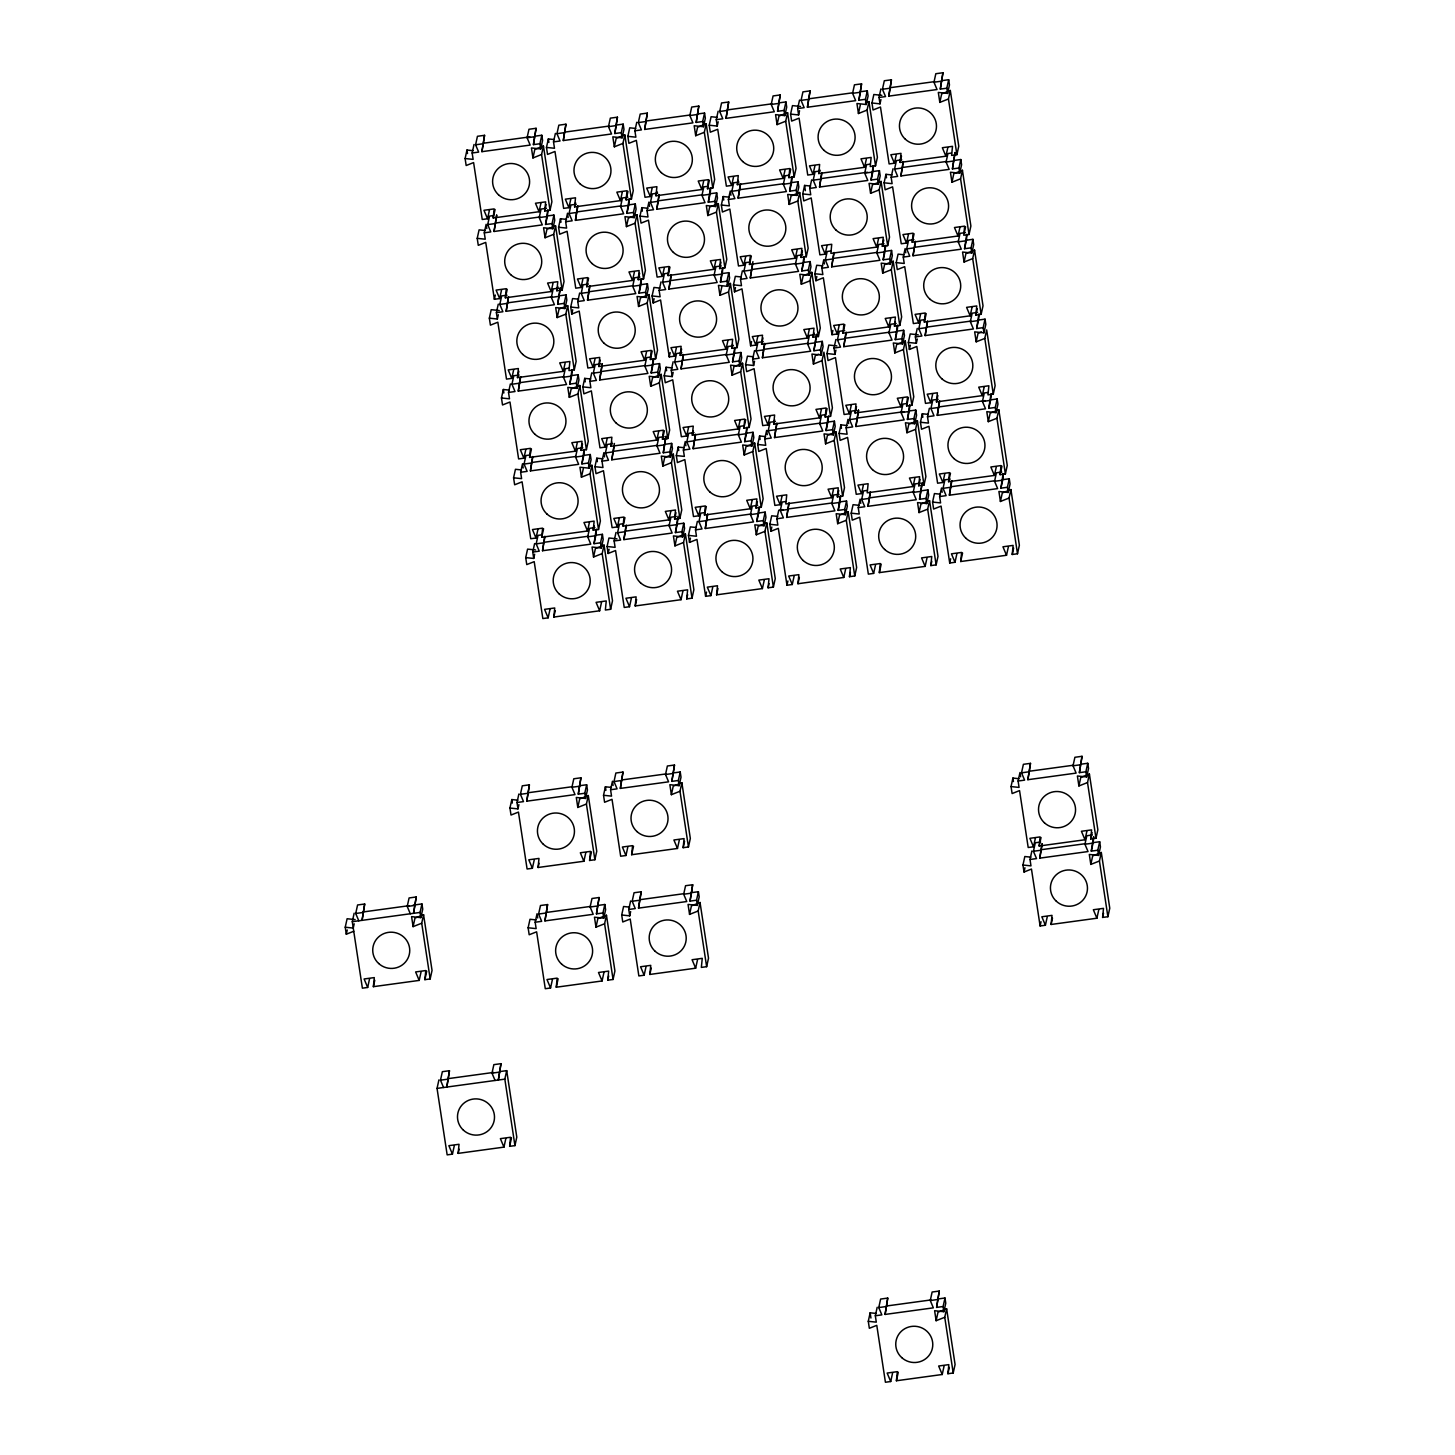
<?xml version="1.0" encoding="UTF-8"?>
<svg xmlns="http://www.w3.org/2000/svg" width="1455" height="1455" viewBox="0 0 1455 1455"><rect width="100%" height="100%" fill="white"/><g stroke="black" fill="none" stroke-linecap="round" stroke-linejoin="round"><path stroke-width="1.5" d="M364.696 904.01L362.059 920.36L364.696 904.01L357.584 904.974L355.711 913.485L358.803 920.797M421.059 971.922L419.185 980.415L373.371 986.672L374.281 977.596L364.096 978.979L367.678 987.454L362.386 988.181L352.292 921.688L354.147 913.194M535.294 136.133L541.806 135.242L539.932 143.736L533.421 144.627L536.077 128.295L528.965 129.259L527.092 137.752L530.166 145.082L481.914 151.666L484.57 135.315L477.44 136.297L475.585 144.791L478.659 152.102L472.148 152.993L473.13 159.377L465.109 158.54L466.964 150.047L472.984 150.665M481.914 151.666L484.57 135.315M416.221 896.971L413.566 913.322L416.221 896.971L409.091 897.953L407.218 906.447L410.31 913.776M540.914 203.227L539.041 211.721L493.227 217.977L494.136 208.902L483.969 210.284L487.534 218.759L482.242 219.487L473.602 162.578L466.164 165.524L465.109 158.54M494.045 231.472L496.682 215.14L494.045 231.472L542.297 224.888L539.205 217.577L541.078 209.065L546.425 208.338M423.569 914.704L421.714 923.216L413.093 926.635L414.966 918.123L423.569 914.704L432.044 970.43L430.171 978.924L424.878 979.652L425.788 970.558L415.621 971.94L419.185 980.415M553.045 283.034L551.172 291.546L505.358 297.802L506.267 288.708L496.082 290.091L499.665 298.566L494.373 299.293L485.734 242.385L478.277 245.331L477.222 238.347L479.095 229.854L485.115 230.49M558.538 288.163L553.191 288.89L551.336 297.384L554.41 304.713L506.158 311.297L508.341 297.075M506.158 311.297L508.613 296.911M533.421 144.627L536.077 128.295M449.468 1070.716L446.812 1087.049L449.468 1070.716L442.356 1071.68L440.483 1080.174L443.557 1087.503M565.158 362.859L563.285 371.352L517.471 377.609L518.38 368.533L508.213 369.916L511.778 378.391L506.486 379.1L497.846 322.21L490.408 325.156L489.353 318.172L491.208 309.679L499.229 310.515M568.887 368.206L565.322 368.697L563.449 377.209L566.541 384.52L518.271 391.104L520.454 376.881M518.271 391.104L520.726 376.718M543.442 146.027L541.569 154.521L532.948 157.94L534.822 149.429L543.442 146.027L551.9 201.736L550.026 210.229L544.752 210.957L545.643 201.863L535.476 203.245L539.041 211.721M545.552 224.452L547.426 215.94L553.918 215.067L552.063 223.561L545.552 224.452L547.735 210.229M547.426 215.94L548.008 210.066M505.813 1138.628L503.957 1147.122L458.143 1153.379L459.034 1144.285L448.868 1145.667L452.432 1154.142L447.158 1154.87L437.046 1088.395L438.919 1079.883M577.271 442.666L575.416 451.177L529.602 457.416L530.493 448.34L520.326 449.722L523.891 458.198L518.617 458.925L509.977 402.017L502.521 404.963L501.466 397.979L503.339 389.485L509.341 390.122M582.782 447.794L577.435 448.522L575.562 457.016L578.654 464.327L530.402 470.911L532.585 456.706M616.665 125.021L623.177 124.13L621.303 132.641L614.81 133.533L617.447 117.182L610.336 118.146L608.463 126.658L611.555 133.969L563.285 140.553L565.94 124.202L558.829 125.185L556.956 133.678L560.03 141.008L553.518 141.881L554.5 148.264L546.48 147.428L548.353 138.934L554.355 139.571M530.402 470.911L532.857 456.543M563.285 140.553L565.94 124.202M555.555 225.834L553.7 234.328L545.079 237.747L546.953 229.253L555.555 225.834L564.031 281.543L562.157 290.036L556.865 290.764L557.774 281.688L547.589 283.07L551.172 291.546M557.665 304.259L560.321 287.908L557.665 304.259L564.176 303.368L566.05 294.874L559.538 295.765M589.402 522.49L587.529 530.984L541.715 537.241L542.624 528.147L532.457 529.547L536.022 538.023L530.729 538.732L522.09 481.823L514.652 484.788L513.579 477.804L515.452 469.292L521.472 469.929M622.285 192.115L620.43 200.626L574.616 206.883L575.507 197.789L565.34 199.171L568.905 207.647L563.631 208.374L554.973 151.466L547.535 154.412L546.48 147.428M594.895 527.601L589.566 528.329L587.693 536.822L590.766 544.152L542.515 550.736L544.697 536.513M627.796 197.243L622.449 197.971L620.576 206.465L623.668 213.776L575.416 220.378L577.599 206.155M542.515 550.736L544.97 536.349M575.416 220.378L577.871 205.992M500.975 1063.678L498.338 1080.028L500.975 1063.678L493.863 1064.642L491.99 1073.153L495.082 1080.465M580.145 785.645L586.656 784.754L584.783 793.266L578.272 794.139L580.927 777.807L573.797 778.771L571.924 787.264L575.016 794.594L526.765 801.178L529.402 784.827L522.29 785.809L520.417 794.303L523.509 801.614L516.998 802.505L517.962 808.889L509.941 808.052L511.814 799.559L517.835 800.195M526.765 801.178L529.402 784.827M569.796 384.065L571.651 375.572L578.162 374.681L576.307 383.192L569.796 384.065L571.979 369.861M571.651 375.572L572.251 369.697M601.515 602.297L599.642 610.791L553.828 617.047L554.737 607.972L544.57 609.354L548.135 617.829L542.842 618.557L534.203 561.648L526.765 564.595L525.71 557.611L527.583 549.117L535.586 549.954M634.416 271.94L632.543 280.433L586.729 286.69L587.638 277.596L577.453 278.996L581.036 287.472L575.744 288.181L567.104 231.272L559.666 234.237L558.593 227.253L560.466 218.741L566.486 219.378M639.909 277.05L634.58 277.778L632.707 286.271L635.78 293.601L587.529 300.185L589.712 285.962M587.529 300.185L589.984 285.798M500.156 1071.535L506.704 1070.644L516.798 1137.119L514.943 1145.612L509.65 1146.34L510.541 1137.264L500.375 1138.647L503.957 1147.122M585.765 852.739L583.892 861.251L538.077 867.489L538.987 858.414L528.802 859.796L532.385 868.271L527.092 868.999L518.453 812.09L511.014 815.036L509.941 808.052M579.799 385.466L577.926 393.959L569.323 397.379L571.178 388.885L579.799 385.466L588.257 441.174L586.401 449.668L581.109 450.395L582.018 441.301L571.833 442.702L575.416 451.177M581.909 463.89L583.782 455.397L590.293 454.506L588.42 462.999L581.909 463.89L584.092 449.668M614.81 133.533L617.447 117.182M583.782 455.397L584.364 449.504M646.529 351.746L644.656 360.24L598.842 366.496L599.751 357.421L589.584 358.803L593.149 367.278L587.856 368.006L579.217 311.097L571.779 314.044L570.724 307.06L572.579 298.566L578.599 299.184M598.314 905.374L604.825 904.483L602.952 912.976L596.459 913.867L599.096 897.517L591.985 898.499L590.112 906.992L593.204 914.304L544.934 920.906L547.589 904.555L540.478 905.519L538.605 914.031L541.678 921.342L535.167 922.234L536.149 928.617L528.129 927.781L530.002 919.269L536.004 919.906M544.934 920.906L547.589 904.555M599.66 379.991L602.297 363.659L599.66 379.991L647.912 373.408L644.82 366.096L646.693 357.603L650.258 357.112M588.475 466.637L591.93 465.273L600.388 520.981L598.514 529.493L593.222 530.202L594.131 521.126L583.964 522.509L587.529 530.984M624.813 134.915L622.94 143.408L614.337 146.828L616.192 138.334L624.813 134.915L633.271 190.623L631.415 199.117L626.123 199.844L627.032 190.75L616.847 192.151L620.43 200.626M594.022 543.697L595.895 535.204L602.406 534.312L600.533 542.806L594.022 543.697L596.204 529.475M626.923 213.339L628.796 204.846L635.308 203.955L633.434 212.448L626.923 213.339L629.106 199.117M595.895 535.204L596.477 529.311M628.796 204.846L629.378 198.953M603.934 972.467L602.079 980.961L556.265 987.217L557.156 978.124L546.989 979.524L550.554 988L545.279 988.709L536.622 931.818L529.183 934.765L528.129 927.781M658.66 431.571L656.787 440.065L610.973 446.321L611.882 437.228L601.697 438.628L605.28 447.085L599.987 447.813L591.348 390.904L583.892 393.85L582.837 386.885L584.71 378.373L590.73 379.009M578.272 794.139L580.927 777.807M664.153 436.682L658.806 437.409L656.951 445.903L660.024 453.233L611.773 459.816L614.428 443.466M698.036 113.927L704.547 113.035L702.692 121.529L696.181 122.42L698.818 106.07L691.707 107.052L689.834 115.545L692.926 122.857L644.674 129.44L647.311 113.108L640.2 114.072L638.327 122.566L641.419 129.895L634.907 130.786L635.871 137.17L627.851 136.333L629.724 127.822L635.744 128.458M611.773 459.816L614.228 445.43M644.674 129.44L647.311 113.108M636.944 214.722L635.071 223.233L626.45 226.634L628.324 218.141L636.944 214.722L645.402 270.43L643.528 278.942L638.236 279.651L639.145 270.575L628.978 271.958L632.543 280.433M639.036 293.146L640.909 284.653L647.42 283.761L645.547 292.273L639.036 293.146L641.219 278.924M640.909 284.653L641.491 278.778M588.293 795.539L586.42 804.033L577.799 807.452L579.672 798.959L588.293 795.539L596.75 851.248L594.877 859.741L589.584 860.469L590.494 851.375L580.327 852.776L583.892 861.251M670.773 511.378L668.9 519.871L623.086 526.128L623.995 517.052L613.828 518.435L617.393 526.91L612.1 527.638L603.461 470.729L596.023 473.675L594.968 466.691L596.823 458.198L602.843 458.816M703.674 181.02L701.801 189.514L655.987 195.77L656.896 186.677L646.711 188.077L650.294 196.552L645.001 197.262L636.362 140.353L628.906 143.317L627.851 136.333M676.266 516.489L670.937 517.216L669.064 525.728L672.155 533.039L623.886 539.623L626.068 525.4M707.385 186.367L703.82 186.858L701.965 195.352L705.038 202.681L656.787 209.265L658.97 195.043M623.886 539.623L626.341 525.237M656.787 209.265L659.242 194.879M649.057 294.547L647.184 303.04L638.563 306.459L640.436 297.966L649.057 294.547L657.514 350.255L655.641 358.748L650.367 359.476L651.258 350.382L641.091 351.783L644.656 360.24M596.459 913.867L599.096 897.517M651.167 372.971L653.04 364.459L659.533 363.586L657.678 372.08L651.167 372.971L653.35 358.748M653.04 364.459L653.622 358.585M682.886 591.185L681.031 599.696L635.217 605.953L636.108 596.859L625.941 598.241L629.506 606.717L624.231 607.444L615.574 550.536L608.135 553.482L607.081 546.498L608.954 538.004L616.975 538.841M715.787 260.827L713.914 269.321L668.1 275.577L669.009 266.501L658.842 267.884L662.407 276.359L657.114 277.087L648.475 220.178L641.037 223.124L639.982 216.14L641.837 207.647L647.857 208.265M721.28 265.938L715.951 266.665L714.078 275.177L717.169 282.488L668.9 289.072L671.082 274.85M673.72 772.878L680.231 771.987L678.357 780.48L671.846 781.371L674.502 765.021L667.372 766.003L665.517 774.496L668.591 781.826L620.339 788.41L622.995 772.059L615.865 773.023L614.01 781.535L617.084 788.846L610.573 789.738L611.537 796.121L603.534 795.285L605.389 786.791L611.409 787.41M668.9 289.072L671.355 274.686M620.339 788.41L622.995 772.059M606.462 915.25L604.589 923.761L595.986 927.162L597.841 918.669L606.462 915.25L614.919 970.958L613.064 979.47L607.772 980.179L608.663 971.103L598.496 972.486L602.079 980.961M661.17 374.353L659.315 382.847L650.694 386.266L652.568 377.773L661.17 374.353L669.646 430.062L667.772 438.555L662.48 439.283L663.389 430.207L653.204 431.589L656.787 440.065M663.28 452.778L665.935 436.427L663.28 452.778L669.791 451.887L671.664 443.393L665.153 444.284M696.181 122.42L698.818 106.07M727.9 340.634L726.045 349.145L680.231 355.402L681.122 346.308L670.955 347.69L674.52 356.166L669.245 356.893L660.588 299.985L653.149 302.931L652.095 295.947L653.968 287.453L659.97 288.09M679.34 839.971L677.466 848.465L631.652 854.722L632.561 845.646L622.394 847.028L625.959 855.504L620.667 856.231L612.028 799.322L604.589 802.269L603.534 795.285M733.411 345.763L728.064 346.49L726.19 354.984L729.282 362.295L681.031 368.897L683.213 354.674M681.031 368.897L683.486 354.511M673.301 454.16L671.428 462.672L662.807 466.091L664.68 457.579L673.301 454.16L681.758 509.887L679.885 518.38L674.593 519.108L675.502 510.014L665.335 511.396L668.9 519.871M706.184 123.802L704.329 132.296L695.708 135.715L697.582 127.222L706.184 123.802L714.66 179.511L712.786 188.022L707.494 188.732L708.403 179.656L698.218 181.038L701.801 189.514M675.411 532.603L677.266 524.091L683.777 523.2L681.922 531.712L675.411 532.603L678.048 516.252M708.294 202.227L710.167 193.733L716.678 192.842L714.805 201.336L708.294 202.227L710.476 188.004M691.907 892.588L698.4 891.715L696.545 900.208L690.034 901.1L692.689 884.749L685.56 885.713L683.686 894.225L686.778 901.536L638.527 908.12L641.164 891.788L634.053 892.752L632.179 901.245L635.271 908.575L628.76 909.466L629.724 915.85L621.703 914.995L623.577 906.501L629.597 907.138M677.266 524.091L677.866 518.216M710.167 193.733L710.749 187.841M638.527 908.12L641.164 891.788M740.031 420.459L738.158 428.952L692.344 435.209L693.253 426.133L683.068 427.515L686.651 435.991L681.358 436.7L672.719 379.81L665.281 382.756L664.207 375.772L666.081 367.26L672.101 367.897M743.741 425.806L740.195 426.297L738.322 434.809L741.395 442.12L693.144 448.704L695.326 434.481M779.425 102.814L785.936 101.923L784.063 110.416L777.552 111.308L780.207 94.957L773.078 95.939L771.205 104.433L774.296 111.762L726.045 118.346L728.682 101.996L721.571 102.959L719.698 111.471L722.789 118.783L716.278 119.674L717.242 126.058L709.222 125.221L711.095 116.727L717.115 117.346M693.144 448.704L695.599 434.318M726.045 118.346L728.682 101.996M685.414 533.985L683.541 542.479L674.938 545.898L676.793 537.404L685.414 533.985L693.871 589.693L692.016 598.187L686.724 598.914L687.633 589.821L677.448 591.221L681.031 599.696M718.315 203.627L716.442 212.121L707.821 215.54L709.694 207.028L718.315 203.627L726.773 259.336L724.899 267.829L719.607 268.557L720.516 259.463L710.349 260.845L713.914 269.321M697.527 959.7L695.654 968.193L649.839 974.45L650.749 965.356L640.564 966.757L644.147 975.214L638.854 975.941L630.215 919.033L622.758 921.979L621.703 914.995M720.425 282.052L722.28 273.54L728.791 272.649L726.918 281.161L720.425 282.052L722.608 267.829M671.846 781.371L674.502 765.021M722.28 273.54L722.862 267.665M752.144 500.265L750.271 508.777L704.456 515.015L705.366 505.94L695.199 507.322L698.764 515.798L693.471 516.525L684.832 459.616L677.393 462.563L676.339 455.579L678.194 447.085L684.214 447.722M785.045 169.908L783.172 178.401L737.358 184.658L738.267 175.582L728.082 176.964L731.665 185.44L726.372 186.167L717.733 129.259L710.295 132.205L709.222 125.221M757.655 505.394L752.308 506.122L750.434 514.615L753.526 521.927L705.275 528.511L707.457 514.306M788.756 175.273L785.209 175.746L783.336 184.258L786.409 191.569L738.158 198.153L740.34 183.93M705.275 528.511L707.73 514.142M738.158 198.153L740.613 183.767M726.991 284.798L730.428 283.434L738.885 339.142L737.03 347.636L731.738 348.363L732.647 339.288L722.462 340.67L726.045 349.145M681.868 782.754L679.994 791.265L671.373 794.685L673.247 786.173L681.868 782.754L690.325 838.462L688.451 846.974L683.159 847.683L684.068 838.607L673.901 839.99L677.466 848.465M732.538 361.859L734.411 353.365L740.922 352.474L739.049 360.967L732.538 361.859L734.72 347.636M734.411 353.365L734.993 347.472M764.275 580.09L762.402 588.584L716.588 594.84L717.497 585.747L707.312 587.147L710.895 595.622L705.602 596.332L696.963 539.423L689.506 542.388L688.451 535.404L690.325 526.892L696.345 527.528M797.158 249.714L795.285 258.226L749.471 264.464L750.38 255.389L740.213 256.771L743.778 265.247L738.485 265.974L729.846 209.065L722.408 212.012L721.353 205.028L723.208 196.534L729.228 197.171M802.669 254.843L797.322 255.571L795.449 264.064L798.54 271.376L750.289 277.978L752.926 261.627M750.289 277.978L752.744 263.591M690.034 901.1L692.689 884.749M742.559 363.241L740.686 371.753L732.065 375.172L733.938 366.66L742.559 363.241L751.016 418.949L749.143 427.461L743.851 428.17L744.76 419.095L734.593 420.477L738.158 428.952M744.651 441.665L746.524 433.172L753.035 432.281L751.162 440.792L744.651 441.665L746.833 427.461M777.552 111.308L780.207 94.957M746.524 433.172L747.106 427.297M809.271 329.539L807.416 338.033L761.602 344.289L762.511 335.196L752.326 336.596L755.909 345.071L750.616 345.781L741.977 288.872L734.52 291.837L733.466 284.853L735.339 276.341L741.341 276.977M814.782 334.65L809.435 335.378L807.58 343.871L810.653 351.201L762.402 357.785L764.584 343.562M762.402 357.785L764.857 343.398M754.672 443.066L752.799 451.559L744.178 454.978L746.051 446.485L754.672 443.066L763.129 498.774L761.256 507.268L755.982 507.995L756.873 498.901L746.706 500.302L750.271 508.777M787.573 112.69L785.7 121.202L777.079 124.621L778.952 116.109L787.573 112.69L796.031 168.416L794.157 176.91L788.865 177.637L789.774 168.544L779.607 169.926L783.172 178.401M756.782 521.49L758.655 512.997L765.148 512.105L763.293 520.599L756.782 521.49L758.964 507.268M789.665 191.132L791.538 182.621L798.049 181.73L796.176 190.241L789.665 191.132L791.847 176.91M758.655 512.997L759.237 507.104M791.538 182.621L792.12 176.746M821.402 409.346L819.529 417.84L773.714 424.096L774.624 415.021L764.457 416.403L768.022 424.878L762.729 425.606L754.09 368.697L746.651 371.643L745.597 364.659L747.452 356.166L753.472 356.784M825.112 414.711L821.566 415.184L819.692 423.696L822.784 431.007L774.515 437.591L776.697 423.369M860.796 91.701L867.307 90.81L865.434 99.322L858.923 100.195L861.578 83.863L854.449 84.827L852.594 93.32L855.667 100.65L807.416 107.234L810.071 90.883L802.942 91.865L801.068 100.359L804.16 107.67L797.649 108.561L798.613 114.945L790.592 114.108L792.466 105.615L800.486 106.451M774.515 437.591L776.97 423.205M807.416 107.234L810.071 90.883M766.785 522.872L764.93 531.366L756.309 534.785L758.182 526.292L766.785 522.872L775.26 578.581L773.387 587.093L768.095 587.802L769.004 578.726L758.819 580.108L762.402 588.584M799.686 192.515L797.813 201.008L789.192 204.428L791.065 195.934L799.686 192.515L808.143 248.223L806.27 256.717L800.996 257.444L801.887 248.35L791.72 249.751L795.285 258.226M801.796 270.939L803.651 262.446L810.162 261.554L808.307 270.048L801.796 270.939L803.978 256.717M803.651 262.446L804.251 256.553M866.416 158.795L864.543 167.307L818.729 173.545L819.638 164.47L809.471 165.852L813.036 174.327L807.743 175.055L799.104 118.146L791.665 121.092L790.592 114.108M839.026 494.282L833.679 495.009L831.805 503.503L834.897 510.832L786.646 517.416L788.828 503.194M870.126 164.16L866.58 164.651L864.707 173.145L867.798 180.456L819.529 187.04L821.711 172.836M786.646 517.416L789.101 503.03M819.529 187.04L821.984 172.672M811.799 272.321L809.944 280.833L801.323 284.234L803.196 275.741L811.799 272.321L820.274 328.03L818.401 336.541L813.109 337.251L814.018 328.175L803.833 329.558L807.416 338.033M813.909 350.746L816.564 334.414L813.909 350.746L820.42 349.855L822.293 341.361L815.782 342.252M845.646 568.978L843.773 577.471L797.958 583.728L798.868 574.652L788.683 576.035L792.266 584.51L786.973 585.237L778.334 528.329L770.895 531.275L769.822 524.291L771.696 515.798L777.716 516.416M884.04 243.731L878.693 244.458L876.819 252.952L879.911 260.281L831.66 266.865L833.842 252.643M831.66 266.865L834.115 252.479M830.514 416.348L822.057 360.64L823.93 352.146L832.387 407.855L830.514 416.348L825.221 417.076L826.131 407.982L815.964 409.382L819.529 417.84M826.04 430.571L827.895 422.059L834.406 421.186L832.533 429.68L826.04 430.571L828.222 416.348M858.923 100.195L861.578 83.863M827.895 422.059L828.477 416.185M890.66 318.427L888.787 326.92L842.972 333.177L843.882 324.101L833.697 325.484L837.28 333.959L831.987 334.686L823.348 277.778L815.909 280.724L814.836 273.74L816.71 265.247L822.73 265.865M896.153 323.537L890.824 324.265L888.95 332.777L892.024 340.088L843.773 346.672L845.955 332.449M843.773 346.672L846.228 332.286M836.043 431.953L834.17 440.447L825.567 443.866L827.422 435.372L836.043 431.953L844.5 487.661L842.645 496.155L837.352 496.882L838.244 487.807L828.077 489.189L831.66 497.665L785.846 503.921L786.737 494.827L776.57 496.228L780.135 504.685L774.86 505.412L766.203 448.504L758.764 451.45L757.709 444.466L759.583 435.973L765.585 436.609M838.153 510.378L840.026 501.884L846.537 500.993L844.664 509.486L838.153 510.378L840.335 496.155M871.036 180.02L872.909 171.526L879.42 170.635L877.547 179.129L871.036 180.02L873.218 165.797M840.026 501.884L840.608 495.991M872.909 171.526L873.491 165.634M902.773 398.234L900.9 406.745L855.085 413.002L855.995 403.908L845.828 405.29L849.393 413.766L844.1 414.493L835.461 357.584L828.022 360.531L826.967 353.547L828.823 345.053L836.843 345.89M855.904 426.497L858.541 410.146L855.904 426.497L904.155 419.895L901.063 412.583L902.937 404.09L906.501 403.599M942.167 80.589L948.678 79.716L946.805 88.209L940.294 89.101L942.949 72.75L935.82 73.714L933.965 82.226L937.038 89.537L888.787 96.121L891.442 79.789L884.313 80.752L882.457 89.246L885.531 96.576L879.02 97.467L880.002 103.851L871.981 102.996L873.837 94.502L881.857 95.339M888.787 96.121L891.442 79.789M848.174 511.76L846.301 520.272L837.68 523.691L839.553 515.179L848.174 511.76L856.631 567.486L854.758 575.98L849.465 576.707L850.375 567.614L840.208 568.996L843.773 577.471M881.057 181.402L879.184 189.896L870.581 193.315L872.436 184.821L881.057 181.402L889.514 237.11L887.659 245.622L882.367 246.332L883.258 237.256L873.091 238.638L876.674 247.114L830.86 253.37L831.751 244.276L821.584 245.677L825.149 254.152L819.874 254.861L811.217 197.953L803.778 200.917L802.724 193.933L804.597 185.422L810.599 186.058M883.167 259.827L885.04 251.333L891.551 250.442L889.678 258.935L883.167 259.827L885.349 245.604M885.04 251.333L885.622 245.44M947.787 147.701L945.914 156.194L900.099 162.451L901.009 153.357L890.842 154.739L894.407 163.215L889.114 163.942L880.475 107.033L873.036 109.98L871.981 102.996M920.397 483.169L915.05 483.897L913.194 492.39L916.268 499.72L868.017 506.304L870.199 492.081M951.515 153.048L947.951 153.539L946.077 162.032L949.169 169.362L900.918 175.946L903.1 161.723M868.017 506.304L870.472 491.917M900.918 175.946L903.355 161.56M893.188 261.227L891.315 269.721L882.694 273.14L884.567 264.628L893.188 261.227L901.645 316.935L899.772 325.429L894.479 326.156L895.389 317.063L885.222 318.445L888.787 326.92M895.28 339.652L897.153 331.14L903.664 330.249L901.791 338.76L895.28 339.652L897.462 325.429M897.153 331.14L897.735 325.265M927.017 557.865L925.144 566.377L879.329 572.615L880.239 563.54L870.072 564.922L873.637 573.397L868.344 574.125L859.705 517.216L852.266 520.163L851.193 513.179L853.067 504.685L859.087 505.321M959.9 227.507L958.045 236.001L912.23 242.257L913.122 233.182L902.955 234.564L906.538 243.04L901.245 243.767L892.606 186.858L885.149 189.805L884.094 182.821L885.968 174.327L891.97 174.946M965.411 232.618L960.064 233.346L958.208 241.857L961.282 249.169L913.031 255.753L915.213 241.53M913.031 255.753L915.486 241.366M905.301 341.034L903.428 349.527L894.807 352.947L896.68 344.453L905.301 341.034L913.758 396.742L911.885 405.236L906.611 405.963L907.502 396.888L897.335 398.27L900.9 406.745M907.411 419.458L909.266 410.965L915.777 410.074L913.922 418.567L907.411 419.458L909.593 405.236M940.294 89.101L942.949 72.75M909.266 410.965L909.866 405.072M972.031 307.314L970.158 315.826L924.343 322.064L925.253 312.989L915.086 314.371L918.651 322.846L913.358 323.574L904.719 266.665L897.28 269.612L896.207 262.627L898.081 254.134L904.101 254.771M977.524 312.443L972.195 313.171L970.321 321.664L973.413 328.976L925.144 335.578L927.326 321.355M925.144 335.578L927.599 321.191M917.414 420.841L915.559 429.352L906.938 432.753L908.811 424.26L917.414 420.841L925.889 476.549L924.016 485.061L918.723 485.77L919.633 476.694L909.448 478.077L913.031 486.552L867.216 492.808L868.126 483.715L857.941 485.115L861.524 493.591L856.231 494.3L847.592 437.409L840.135 440.356L839.08 433.372L840.954 424.86L846.956 425.497M919.524 499.265L922.179 482.933L919.524 499.265L926.035 498.392L927.908 489.88L921.397 490.772M952.425 168.907L955.062 152.557L952.425 168.907L958.936 168.016L960.791 159.523L954.28 160.414M984.144 387.139L982.289 395.633L936.474 401.889L937.366 392.795L927.199 394.196L930.764 402.671L925.489 403.381L916.832 346.472L909.393 349.436L908.338 342.452L910.212 333.941L918.214 334.796M987.872 392.486L984.308 392.977L982.434 401.471L985.526 408.8L937.275 415.384L939.457 401.162M937.275 415.384L939.73 400.998M929.545 500.665L927.672 509.159L919.051 512.578L920.924 504.085L929.545 500.665L938.002 556.374L936.129 564.867L930.836 565.595L931.746 556.501L921.579 557.902L925.144 566.377M964.538 248.732L966.411 240.221L972.922 239.329L971.049 247.841L964.538 248.732L966.72 234.51M966.411 240.221L966.993 234.346M996.275 466.946L994.402 475.439L948.587 481.696L949.497 472.62L939.312 474.003L942.895 482.478L937.602 483.206L928.963 426.297L921.524 429.243L920.451 422.259L922.325 413.766L928.345 414.384M1001.767 472.057L996.42 472.784L994.565 481.296L997.639 488.607L949.388 495.191L951.57 480.968M949.388 495.191L951.843 480.805M974.559 250.115L972.686 258.608L964.065 262.027L965.938 253.534L974.559 250.115L983.016 305.823L981.143 314.316L975.85 315.044L976.76 305.95L966.593 307.351L970.158 315.826M976.651 328.539L978.524 320.045L985.035 319.154L983.162 327.648L976.651 328.539L978.833 314.316M978.524 320.045L979.106 314.153M938.475 1298.897L944.986 1298.005L943.113 1306.517L936.602 1307.408L939.257 1291.058L932.128 1292.022L930.272 1300.534L933.346 1307.845L885.095 1314.429L887.75 1298.078L880.621 1299.06L878.765 1307.554L881.839 1314.884L875.328 1315.757L876.292 1322.159L868.289 1321.304L870.145 1312.81L876.165 1313.447M1008.388 546.771L1006.514 555.264L960.7 561.521L961.61 552.427L951.443 553.828L955.007 562.285L949.715 563.012L941.076 506.104L933.637 509.05L932.582 502.066L934.437 493.572L940.457 494.209M885.095 1314.429L887.75 1298.078M988.782 408.346L990.655 399.852L997.166 398.961L995.293 407.455L988.782 408.346L990.964 394.123M990.655 399.852L991.237 393.959M944.095 1365.99L942.222 1374.502L896.407 1380.759L897.317 1371.665L887.15 1373.047L890.715 1381.523L885.422 1382.25L876.783 1325.341L869.344 1328.288L868.289 1321.304M998.803 409.746L996.93 418.24L988.309 421.659L990.182 413.147L998.803 409.746L1007.26 465.454L1005.387 473.948L1000.094 474.676L1001.004 465.582L990.837 466.982L994.402 475.439M1000.895 488.171L1002.768 479.659L1009.279 478.786L1007.406 487.28L1000.895 488.171L1003.077 473.948M1002.768 479.659L1003.35 473.784M936.602 1307.408L939.257 1291.058M1010.916 489.553L1009.043 498.046L1000.422 501.466L1002.295 492.972L1010.916 489.553L1019.373 545.261L1017.5 553.755L1012.225 554.482L1013.116 545.407L1002.95 546.789L1006.514 555.264M946.623 1308.791L944.75 1317.284L936.129 1320.704L938.002 1312.21L946.623 1308.791L955.08 1364.499L953.207 1372.993L947.914 1373.72L948.824 1364.626L938.657 1366.027L942.222 1374.502M1081.247 764.166L1087.758 763.275L1085.885 771.768L1079.374 772.66L1082.029 756.309L1074.899 757.291L1073.026 765.785L1076.118 773.096L1027.867 779.698L1030.504 763.348L1023.392 764.312L1021.519 772.823L1024.611 780.135L1018.1 781.026L1019.064 787.41L1011.043 786.573L1012.916 778.061L1018.937 778.698M1027.867 779.698L1030.504 763.348M1086.867 831.26L1084.994 839.753L1039.179 846.01L1040.089 836.916L1029.904 838.316L1033.486 846.792L1028.194 847.501L1019.555 790.592L1012.116 793.557L1011.043 786.573M1092.159 835.006L1086.812 835.752L1084.939 844.246L1088.031 851.557L1039.779 858.141L1041.962 843.936M1039.779 858.141L1042.235 843.773M1098.78 909.721L1096.906 918.214L1051.092 924.471L1052.001 915.377L1041.835 916.777L1045.399 925.253L1040.107 925.962L1031.468 869.053L1024.029 872.018L1022.956 865.034L1024.829 856.522L1030.849 857.159M1079.374 772.66L1082.029 756.309M1089.395 774.042L1087.522 782.554L1078.901 785.955L1080.774 777.461L1089.395 774.042L1097.852 829.75L1095.979 838.262L1090.686 838.971L1091.596 829.896L1081.429 831.278L1084.994 839.753M1091.286 851.12L1093.16 842.627L1099.671 841.736L1097.798 850.229L1091.286 851.12L1093.469 836.898M1093.16 842.627L1093.742 836.734M1101.308 852.503L1099.434 860.996L1090.813 864.415L1092.687 855.922L1101.308 852.503L1109.765 908.211L1107.892 916.723L1102.599 917.432L1103.508 908.357L1093.342 909.739L1096.906 918.214M472.148 152.993L474.021 144.5M477.222 238.347L485.243 239.202L484.279 232.818L486.134 224.306L486.788 228.562M487.534 218.759L489.407 210.266M484.279 232.818L490.79 231.927L487.698 224.597L489.571 216.104L493.136 215.613M493.227 217.977L495.1 209.484M353.747 931.273L346.308 934.219L345.235 927.235L347.108 918.742L355.129 919.578M346.308 934.219L347.236 929.963M354.183 923.816L353.256 928.072L345.235 927.235M494.373 299.293L495.3 295.038M489.353 318.172L497.355 319.009L496.391 312.625L498.265 304.131M499.665 298.566L501.52 290.072M496.391 312.625L502.903 311.734L499.811 304.422L501.684 295.911L507.031 295.183M497.355 319.009L498.301 314.753M505.358 297.802L507.231 289.29M532.948 157.94L531.439 147.955L540.733 148.937L542.588 140.426L541.806 135.242M367.678 987.454L369.534 978.96M553.518 141.881L555.392 133.387M373.371 986.672L374.772 980.306M544.752 210.957L546.152 204.573M501.466 397.979L509.486 398.816L508.523 392.432L510.378 383.938M511.778 378.391L513.651 369.879M508.523 392.432L515.015 391.541L511.942 384.229L513.815 375.736L519.144 375.008M517.471 377.609L518.871 371.243M545.079 237.747L543.57 227.78L552.845 228.744L554.719 220.251L553.918 215.067M558.593 227.253L566.613 228.089L565.649 221.706L567.523 213.212L568.159 217.468M568.905 207.647L570.778 199.153M565.649 221.706L572.161 220.814L569.069 213.503L570.942 204.991L576.289 204.264M574.616 206.883L575.543 202.627M413.093 926.635L411.583 916.65L420.859 917.632L420.077 912.431L421.932 903.937L413.202 905.137M556.865 290.764L557.792 286.508M420.859 917.632L422.732 909.12L421.932 903.937M513.579 477.804L521.599 478.64L520.635 472.257L522.509 463.745L523.145 468.019M523.891 458.198L525.764 449.704M520.635 472.257L527.146 471.365L524.055 464.054L525.928 455.542L529.493 455.051M567.686 305.641L565.813 314.153L557.192 317.572L559.066 309.06L567.686 305.641L576.144 361.349L574.27 369.861L568.978 370.57L569.887 361.495L559.72 362.877L563.285 371.352M529.602 457.416L531.457 448.922M557.192 317.572L555.683 307.587L564.958 308.551L566.832 300.057L566.05 294.874M424.878 979.652L426.752 971.14M571.779 314.044L572.706 309.788M570.724 307.06L578.744 307.896L577.762 301.512L579.636 293.019M581.036 287.472L582.909 278.96M577.762 301.512L584.273 300.621L581.2 293.31L583.055 284.816L588.402 284.089M586.729 286.69L588.602 278.196M614.337 146.828L612.81 136.843L622.103 137.825L623.977 129.331L623.177 124.13M525.71 557.611L533.73 558.447L532.748 552.063L534.622 543.57M536.022 538.023L537.895 529.511M532.748 552.063L539.259 551.172L536.186 543.861L538.041 535.367L541.606 534.876M533.73 558.447L534.658 554.21M541.715 537.241L543.588 528.747M569.323 397.379L567.796 387.394L577.089 388.376L578.963 379.882L578.162 374.681M634.907 130.786L636.763 122.275M626.123 199.844L627.996 191.351M582.837 386.885L590.857 387.721L589.893 381.337L591.749 372.826M593.149 367.278L595.022 358.785M589.893 381.337L596.405 380.446L593.313 373.117L595.186 364.623L600.515 363.896M598.842 366.496L600.242 360.131M581.109 450.395L582.509 444.011M626.45 226.634L624.941 216.668L634.216 217.632L636.09 209.138L635.308 203.955M548.135 617.829L550.008 609.336M591.93 465.273L590.057 473.766L581.436 477.185L583.31 468.692M553.828 617.047L555.246 610.682M581.436 477.185L579.927 467.219L589.202 468.183L591.076 459.689L590.293 454.506M516.998 802.505L518.871 794.012M639.982 216.14L647.984 216.977L647.02 210.593L648.894 202.1L649.53 206.355M650.294 196.552L652.149 188.041M647.02 210.593L653.531 209.702L650.44 202.391L652.313 193.897L657.66 193.151M517.962 808.889L518.908 804.651M655.987 195.77L656.914 191.514M638.236 279.651L639.636 273.285M594.968 466.691L602.97 467.528L602.006 461.144L603.88 452.651L604.516 456.906M605.28 447.085L607.135 438.592M602.006 461.144L608.517 460.253L605.426 452.942L607.299 444.43L612.646 443.702M452.432 1154.142L454.306 1145.649M610.973 446.321L611.9 442.065M593.222 530.202L594.167 525.964M458.143 1153.379L459.071 1149.123M638.563 306.459L637.054 296.474L646.347 297.457L648.202 288.945L647.42 283.761M604.043 545.098L602.17 553.591L593.549 557.01L595.422 548.499L604.043 545.098L612.5 600.806L610.627 609.299L605.353 610.027L606.244 600.933L596.077 602.334L599.642 610.791M653.149 302.931L654.095 298.693M593.549 557.01L592.039 547.025L601.333 548.008L603.188 539.496L602.406 534.312M652.095 295.947L660.115 296.802L659.133 290.418L661.007 281.906M532.385 868.271L534.258 859.778M662.407 276.359L664.28 267.865M659.133 290.418L665.644 289.527L662.571 282.197L664.444 273.704L667.99 273.213M538.077 867.489L539.005 863.251M668.1 275.577L669.973 267.083M650.367 359.476L652.222 350.964M608.135 553.482L609.081 549.244M695.708 135.715L694.181 125.748L703.474 126.712L705.348 118.219L704.547 113.035M607.081 546.498L615.101 547.353L614.137 540.951L615.992 532.457M617.393 526.91L619.266 518.417M614.137 540.951L620.63 540.078L617.557 532.748L619.43 524.255L622.976 523.764M535.167 922.234L537.04 913.74L537.695 917.996M623.086 526.128L624.959 517.634M650.694 386.266L649.185 376.299L658.46 377.263L660.334 368.77L659.533 363.586M514.943 1145.612L504.83 1079.137L506.704 1070.644M716.278 119.674L718.152 111.18M717.242 126.058L718.188 121.802M669.245 356.893L670.173 352.637M707.494 188.732L709.367 180.238M664.207 375.772L672.228 376.609L671.264 370.225L673.138 361.731M674.52 356.166L676.393 347.672M671.264 370.225L677.775 369.334L674.683 362.022L676.557 353.51L681.904 352.783M672.228 376.609L673.174 372.353M680.231 355.402L681.631 349.018M662.48 439.283L664.353 430.789M577.799 807.452L576.289 797.467L585.565 798.449L587.438 789.956L586.656 784.754M707.821 215.54L706.312 205.555L715.587 206.537L717.461 198.025L716.678 192.842M509.65 1146.34L511.505 1137.846M629.506 606.717L631.379 598.223M550.554 988L552.427 979.488M635.217 605.953L636.617 599.569M662.807 466.091L661.298 456.106L670.573 457.088L672.446 448.577L671.664 443.393M721.353 205.028L729.373 205.864L728.391 199.481L730.264 190.987L730.919 195.243M731.665 185.44L733.538 176.946M556.265 987.217L558.12 978.724M728.391 199.481L734.902 198.608L731.829 191.278L733.684 182.784L739.031 182.057M737.358 184.658L738.285 180.402M589.584 860.469L591.457 851.975M719.607 268.557L721.007 262.173M676.339 455.579L684.359 456.415L683.377 450.031L685.25 441.538L685.905 445.794M686.651 435.991L688.524 427.479M610.573 789.738L612.446 781.244L613.082 785.5M683.377 450.031L689.888 449.14L686.815 441.829L688.67 433.335L694.017 432.608M730.428 283.434L728.555 291.928L719.952 295.347L721.807 286.853M692.344 435.209L693.271 430.953M674.593 519.108L675.993 512.724M719.952 295.347L718.424 285.38L727.718 286.344L729.592 277.85L728.791 272.649M734.52 291.837L735.466 287.581M674.938 545.898L673.41 535.913L682.704 536.895L684.577 528.401L683.777 523.2M733.466 284.853L741.486 285.689L740.522 279.305L742.377 270.812M743.778 265.247L745.651 256.753M740.522 279.305L747.033 278.414L743.942 271.103L745.815 262.591L749.38 262.118M595.986 927.162L594.458 917.196L603.752 918.16L605.607 909.666L604.825 904.483M749.471 264.464L751.344 255.971M731.738 348.363L732.665 344.108M689.506 542.388L690.452 538.132M777.079 124.621L775.57 114.636L784.845 115.618L786.719 107.106L785.936 101.923M688.451 535.404L696.472 536.24L695.508 529.856L697.363 521.345M698.764 515.798L700.637 507.304M695.508 529.856L702.019 528.965L698.927 521.636L700.801 513.142L704.365 512.651M625.959 855.504L627.832 847.01M704.456 515.015L706.33 506.522M686.724 598.914L687.651 594.659M631.652 854.722L633.525 846.228M732.065 375.172L730.556 365.187L739.831 366.151L741.704 357.657L740.922 352.474M797.649 108.561L799.523 100.068M607.772 980.179L608.699 975.941M798.613 114.945L799.559 110.707M750.616 345.781L751.544 341.543M788.865 177.637L790.738 169.126M628.76 909.466L630.615 900.954M629.724 915.85L630.652 911.594M745.597 364.659L753.599 365.496L752.635 359.112L754.508 350.619M755.909 345.071L757.764 336.56M752.635 359.112L759.146 358.221L756.054 350.91L757.928 342.416L763.275 341.689M753.599 365.496L754.545 361.258M705.602 596.332L706.53 592.094M761.602 344.289L763.002 337.906M743.851 428.17L745.724 419.677M789.192 204.428L787.682 194.443L796.976 195.425L798.831 186.931L798.049 181.73M710.895 595.622L712.75 587.111M716.588 594.84L717.988 588.457M744.178 454.978L742.668 444.994L751.962 445.976L753.817 437.482L753.035 432.281M802.724 193.933L810.744 194.77L809.762 188.386L811.635 179.874M813.036 174.327L814.909 165.834M671.373 794.685L669.864 784.7L679.139 785.664L681.013 777.17L680.231 771.987M809.762 188.386L816.273 187.495L813.2 180.165L815.073 171.672L820.402 170.944M818.729 173.545L819.674 169.307M800.996 257.444L802.396 251.06M644.147 975.214L646.002 966.72M757.709 444.466L765.73 445.321L764.748 438.937L766.621 430.425L767.276 434.681M768.022 424.878L769.895 416.385M764.748 438.937L771.259 438.046L768.185 430.716L770.059 422.223L775.388 421.495M649.839 974.45L651.24 968.066M773.714 424.096L774.66 419.858M755.982 507.995L757.382 501.611M683.159 847.683L684.559 841.317M801.323 284.234L799.795 274.268L809.089 275.231L810.962 266.738L810.162 261.554M815.909 280.724L816.837 276.468M756.309 534.785L754.799 524.819L764.075 525.782L765.948 517.289L765.148 512.105M814.836 273.74L822.857 274.577L821.893 268.193L823.766 259.699L824.403 263.955M825.149 254.152L827.022 245.64M821.893 268.193L828.404 267.302L825.312 259.99L827.186 251.497L830.75 251.006M865.489 102.959L868.944 101.595L867.071 110.089L858.45 113.508L860.323 105.015M813.109 337.251L814.036 333.013M770.895 531.275L771.823 527.019M858.45 113.508L856.94 103.523L866.216 104.505L868.089 96.012L867.307 90.81M700.037 902.482L698.182 910.976L689.561 914.395L691.434 905.901L700.037 902.482L708.512 958.19L706.639 966.684L701.346 967.411L702.256 958.336L692.071 959.718L695.654 968.193M769.822 524.291L777.843 525.128L776.879 518.744L778.752 510.25L783.081 509.65M780.135 504.685L782.008 496.191M776.879 518.744L783.39 517.853L780.298 510.541L782.172 502.03L785.736 501.557M822.057 360.64L813.436 364.059L815.309 355.547L818.747 354.183M689.561 914.395L688.051 904.428L697.327 905.392L699.2 896.898L698.4 891.715M768.095 587.802L769.022 583.564M813.436 364.059L811.926 354.074L821.202 355.056L823.075 346.545L822.293 341.361M879.02 97.467L880.893 88.955M880.002 103.851L880.93 99.595M831.987 334.686L832.915 330.431M826.967 353.547L834.988 354.402L834.006 348.018L835.879 339.506M837.28 333.959L839.153 325.465M864.543 167.307L860.978 158.831L871.145 157.431L870.236 166.525L875.528 165.797L877.401 157.304L868.944 101.595M834.006 348.018L840.517 347.127L837.443 339.797L839.299 331.303L844.646 330.576M834.988 354.402L835.916 350.146M786.973 585.237L787.901 580.981M842.972 333.177L844.846 324.683M825.221 417.076L827.095 408.564M870.581 193.315L869.053 183.348L878.347 184.312L880.202 175.819L879.42 170.635M792.266 584.51L794.139 576.016M797.958 583.728L799.359 577.362M825.567 443.866L824.039 433.899L833.333 434.863L835.206 426.37L834.406 421.186M884.094 182.821L892.115 183.657L891.151 177.274L893.006 168.78M894.407 163.215L896.28 154.721M876.674 247.114L878.529 238.62M891.151 177.274L897.662 176.382L894.57 169.071L896.444 160.559L901.773 159.832M900.099 162.451L901.5 156.067M882.367 246.332L883.767 239.966M839.08 433.372L847.101 434.208L846.137 427.825L847.992 419.331L848.647 423.587M849.393 413.766L851.266 405.272M831.66 497.665L833.515 489.171M846.137 427.825L852.648 426.933L849.556 419.622L851.43 411.11L856.759 410.383M855.085 413.002L856.486 406.618M837.352 496.882L838.753 490.517M882.694 273.14L881.184 263.155L890.46 264.137L892.333 255.625L891.551 250.442M837.68 523.691L836.17 513.706L845.446 514.688L847.319 506.176L846.537 500.993M896.207 262.627L904.228 263.464L903.264 257.08L905.137 248.587L905.774 252.843M906.538 243.04L908.393 234.546M903.264 257.08L909.775 256.207L906.683 248.878L908.557 240.384L913.904 239.657M950.315 90.483L948.442 98.976L939.821 102.396L941.694 93.902L950.315 90.483L958.772 146.191L956.899 154.685L951.606 155.412L952.516 146.337L942.349 147.719L945.914 156.194M912.23 242.257L914.086 233.764M894.479 326.156L895.407 321.901M939.821 102.396L938.311 92.429L947.605 93.393L949.46 84.899L948.678 79.716M851.193 513.179L859.214 514.015L858.25 507.631L860.123 499.138L860.76 503.394M861.524 493.591L863.379 485.079M858.25 507.631L864.761 506.74L861.669 499.429L863.543 490.935L867.107 490.444M849.465 576.707L850.411 572.452M894.807 352.947L893.297 342.98L902.591 343.944L904.446 335.45L903.664 330.249M909.393 349.436L910.339 345.181M908.338 342.452L916.359 343.289L915.377 336.905L917.25 328.394M918.651 322.846L920.524 314.353M915.377 336.905L921.888 336.014L918.814 328.703L920.688 320.191L924.234 319.718M916.359 343.289L917.287 339.033M962.428 170.29L960.573 178.801L951.952 182.221L953.807 173.709L962.428 170.29L970.885 226.016L969.03 234.51L963.737 235.219L964.647 226.143L954.462 227.526L958.045 236.001M924.343 322.064L926.217 313.571M906.611 405.963L908.466 397.47M951.952 182.221L950.424 172.236L959.718 173.218L961.591 164.706L960.791 159.523M873.637 573.397L875.51 564.904M879.329 572.615L881.203 564.122M906.938 432.753L905.41 422.787L914.704 423.751L916.577 415.257L915.777 410.074M964.21 233.109L965.611 226.725M920.451 422.259L928.472 423.096L927.508 416.712L929.381 408.218M930.764 402.671L932.637 394.16M913.031 486.552L914.886 478.058M927.508 416.712L934.019 415.821L930.927 408.509L932.801 400.016L938.148 399.288M936.474 401.889L937.875 395.505M918.723 485.77L920.124 479.404M964.065 262.027L962.555 252.042L971.831 253.025L973.704 244.531L972.922 239.329M919.051 512.578L917.541 502.593L926.817 503.576L928.69 495.082L927.908 489.88M975.85 315.044L977.251 308.66M932.582 502.066L940.603 502.921L939.621 496.537L941.494 488.025L942.149 492.281M942.895 482.478L944.768 473.984M939.621 496.537L946.132 495.646L943.058 488.316L944.913 479.823L950.261 479.095M982.289 395.633L978.706 387.157L988.873 385.775L987.981 394.851L993.274 394.141L995.129 385.63L986.672 329.921L984.799 338.433L976.196 341.834L978.051 333.341L981.507 331.976M948.587 481.696L950.461 473.202M930.836 565.595L931.782 561.339M976.196 341.834L974.668 331.867L983.962 332.831L985.817 324.338L985.035 319.154M949.715 563.012L950.661 558.775M955.007 562.285L956.881 553.791M960.7 561.521L962.573 553.009M988.309 421.659L986.799 411.674L996.075 412.656L997.948 404.144L997.166 398.961M1000.094 474.676L1001.968 466.164M1000.422 501.466L998.912 491.499L1008.206 492.463L1010.061 483.969L1009.279 478.786M1012.225 554.482L1013.626 548.117M875.328 1315.757L877.201 1307.263M1018.1 781.026L1019.973 772.532L1020.61 776.788M890.715 1381.523L892.588 1373.029M896.407 1380.759L898.281 1372.247M1024.029 872.018L1024.957 867.762M1022.956 865.034L1030.977 865.87L1030.013 859.487L1031.886 850.975M1033.486 846.792L1035.36 838.28M1030.013 859.487L1036.524 858.596L1033.432 851.266L1035.305 842.772L1040.652 842.045M1039.179 846.01L1041.053 837.516M936.129 1320.704L934.619 1310.719L943.895 1311.701L945.768 1303.207L944.986 1298.005M1040.107 925.962L1041.034 921.724M1045.399 925.253L1047.273 916.741M947.914 1373.72L949.333 1367.354M1051.092 924.471L1052.492 918.087M1078.901 785.955L1077.391 775.988L1086.667 776.952L1088.54 768.458L1087.758 763.275M1090.686 838.971L1092.087 832.606M1090.813 864.415L1089.304 854.449L1098.58 855.413L1100.453 846.919L1099.671 841.736M1102.599 917.432L1103.545 913.194M483.788 143.172L529.856 136.879M565.158 132.059L609.027 126.076M646.529 120.947L690.398 114.963M727.9 109.834L771.768 103.851M809.289 98.74L853.157 92.738M890.66 87.627L934.528 81.644M475.585 144.791L482.696 143.809M527.092 137.752L534.203 136.788M556.956 133.678L564.067 132.714M608.463 126.658L615.574 125.676M638.327 122.566L645.456 121.602M689.834 115.545L696.963 114.563M719.698 111.471L726.827 110.489M771.205 104.433L778.334 103.469M801.068 100.359L808.198 99.395M852.594 93.32L859.705 92.356M882.457 89.246L889.569 88.282M933.965 82.226L941.076 81.244M495.9 222.979L539.769 216.995M577.289 211.866L621.158 205.883M658.66 200.772L702.529 194.77M740.031 189.659L783.899 183.676M821.402 178.547L867.471 172.254M902.773 167.434L946.641 161.45M487.698 224.597L494.827 223.633M539.205 217.577L546.334 216.595M569.069 213.503L576.198 212.521M620.576 206.465L627.705 205.501M650.44 202.391L657.569 201.408M701.965 195.352L709.076 194.388M731.829 191.278L738.94 190.314M783.336 184.258L790.447 183.275M813.2 180.165L820.311 179.201M864.707 173.145L871.818 172.163M894.57 169.071L901.682 168.089M946.077 162.032L953.207 161.069M508.031 302.786L551.9 296.802M589.402 291.691L633.271 285.689M670.773 280.579L714.641 274.595M752.144 269.466L796.012 263.482M833.515 258.372L877.383 252.37M914.904 247.259L958.772 241.275M499.811 304.422L506.94 303.44M551.336 297.384L558.447 296.42M581.2 293.31L588.311 292.346M632.707 286.271L639.818 285.307M662.571 282.197L669.682 281.233M714.078 275.177L721.189 274.195M743.942 271.103L751.071 270.121M795.449 264.064L802.578 263.1M825.312 259.99L832.442 259.008M876.819 252.952L883.949 251.988M906.683 248.878L913.813 247.914M958.208 241.857L965.32 240.875M520.144 382.61L564.013 376.627M601.515 371.498L645.383 365.514M682.904 360.385L726.773 354.402M764.275 349.291L808.143 343.289M845.646 338.178L889.514 332.195M927.017 327.066L970.885 321.082M511.942 384.229L519.053 383.265M563.449 377.209L570.578 376.227M593.313 373.117L600.442 372.153M644.82 366.096L651.949 365.114M674.683 362.022L681.813 361.04M726.19 354.984L733.32 354.02M756.054 350.91L763.184 349.946M807.58 343.871L814.691 342.907M837.443 339.797L844.555 338.833M888.95 332.777L896.062 331.795M918.814 328.703L925.926 327.721M970.321 321.664L977.433 320.7M532.275 462.417L576.144 456.434M613.646 451.305L657.514 445.321M695.017 440.21L738.885 434.227M776.388 429.098L820.256 423.114M857.759 417.985L903.828 411.71M939.13 406.891L985.199 400.598M524.055 464.054L531.184 463.072M575.562 457.016L582.691 456.033M605.426 452.942L612.555 451.959M656.951 445.903L664.062 444.939M686.815 441.829L693.926 440.865M738.322 434.809L745.433 433.826M768.185 430.716L775.297 429.752M819.692 423.696L826.804 422.714M849.556 419.622L856.686 418.64M901.063 412.583L908.193 411.62M930.927 408.509L938.057 407.546M982.434 401.471L989.564 400.507M544.388 542.242L588.257 536.24M625.759 531.13L669.627 525.146M707.13 520.017L750.998 514.033M788.519 508.904L832.387 502.921M869.89 497.81L913.758 491.826M951.261 486.698L995.129 480.714M536.186 543.861L543.297 542.879M587.693 536.822L594.804 535.858M617.557 532.748L624.668 531.784M669.064 525.728L676.193 524.746M698.927 521.636L706.057 520.672M750.434 514.615L757.564 513.633M780.298 510.541L787.428 509.559M831.805 503.503L838.935 502.539M861.669 499.429L868.799 498.465M913.194 492.39L920.306 491.426M943.058 488.316L950.17 487.352M994.565 481.296L1001.677 480.314M528.62 792.684L572.488 786.682M622.213 779.898L666.081 773.914M520.417 794.303L527.547 793.339M571.924 787.264L579.054 786.3M614.01 781.535L621.121 780.553M665.517 774.496L672.628 773.533M1029.74 771.186L1073.608 765.203M1021.519 772.823L1028.649 771.841M1073.026 765.785L1080.156 764.821M362.895 911.994L408.819 905.719M355.711 913.485L362.841 912.503M407.218 906.447L414.348 905.483M352.292 921.688L420.077 912.431M546.807 912.394L590.675 906.41M640.382 899.626L684.25 893.643M538.605 914.031L545.716 913.049M590.112 906.992L597.223 906.029M632.179 901.245L639.309 900.281M683.686 894.225L690.816 893.243M1041.653 849.647L1085.521 843.664M1033.432 851.266L1040.561 850.302M1084.939 844.246L1092.068 843.263M447.667 1078.701L493.591 1072.426M440.483 1080.174L447.594 1079.21M491.99 1073.153L499.101 1072.171M437.046 1088.395L504.83 1079.137M886.968 1305.935L930.836 1299.952M878.765 1307.554L885.877 1306.59M930.272 1300.534L937.384 1299.551M1085.885 771.768L1086.667 776.952M1087.522 782.554L1095.979 838.262M1097.798 850.229L1098.58 855.413M1099.434 860.996L1107.892 916.723M946.805 88.209L947.605 93.393M948.442 98.976L956.899 154.685M958.936 168.016L959.718 173.218M960.573 178.801L969.03 234.51M971.049 247.841L971.831 253.025M972.686 258.608L981.143 314.316M983.162 327.648L983.962 332.831M984.799 338.433L993.274 394.141M995.293 407.455L996.075 412.656M996.93 418.24L1005.387 473.948M1007.406 487.28L1008.206 492.463M1009.043 498.046L1017.5 553.755M1012.916 778.061L1013.444 781.553M885.968 174.327L886.495 177.819M922.325 413.766L922.852 417.258M865.434 99.322L866.216 104.505M867.071 110.089L875.528 165.797M877.547 179.129L878.347 184.312M879.184 189.896L887.659 245.622M889.678 258.935L890.46 264.137M891.315 269.721L899.772 325.429M901.791 338.76L902.591 343.944M903.428 349.527L911.885 405.236M913.922 418.567L914.704 423.751M915.559 429.352L924.016 485.061M926.035 498.392L926.817 503.576M927.672 509.159L936.129 564.867M804.597 185.422L805.379 190.66M840.954 424.86L841.481 428.352M784.063 110.416L784.845 115.618M785.7 121.202L794.157 176.91M796.176 190.241L796.976 195.425M797.813 201.008L806.27 256.717M808.307 270.048L809.089 275.231M809.944 280.833L818.401 336.541M820.42 349.855L821.202 355.056M832.533 429.68L833.333 434.863M834.17 440.447L842.645 496.155M844.664 509.486L845.446 514.688M846.301 520.272L854.758 575.98M943.113 1306.517L943.895 1311.701M944.75 1317.284L953.207 1372.993M723.208 196.534L723.753 200.026M759.583 435.973L760.11 439.465M702.692 121.529L703.474 126.712M704.329 132.296L712.786 188.022M714.805 201.336L715.587 206.537M716.442 212.121L724.899 267.829M726.918 281.161L727.718 286.344M728.555 291.928L737.03 347.636M739.049 360.967L739.831 366.151M740.686 371.753L749.143 427.461M751.162 440.792L751.962 445.976M752.799 451.559L761.256 507.268M763.293 520.599L764.075 525.782M764.93 531.366L773.387 587.093M870.145 1312.81L870.945 1318.048M641.837 207.647L642.364 211.139M666.081 367.26L666.608 370.752M678.194 447.085L678.739 450.577M621.303 132.641L622.103 137.825M622.94 143.408L631.415 199.117M633.434 212.448L634.216 217.632M635.071 223.233L643.528 278.942M645.547 292.273L646.347 297.457M647.184 303.04L655.641 358.748M657.678 372.08L658.46 377.263M659.315 382.847L667.772 438.555M669.791 451.887L670.573 457.088M671.428 462.672L679.885 518.38M681.922 531.712L682.704 536.895M683.541 542.479L692.016 598.187M678.357 780.48L679.139 785.664M679.994 791.265L688.451 846.974M696.545 900.208L697.327 905.392M698.182 910.976L706.639 966.684M548.353 138.934L548.881 142.426M560.466 218.741L560.993 222.233M584.71 378.373L585.237 381.865M596.823 458.198L597.35 461.69M539.932 143.736L540.733 148.937M541.569 154.521L550.026 210.229M552.063 223.561L552.845 228.744M553.7 234.328L562.157 290.036M564.176 303.368L564.958 308.551M565.813 314.153L574.27 369.861M576.307 383.192L577.089 388.376M577.926 393.959L586.401 449.668M588.42 462.999L589.202 468.183M590.057 473.766L598.514 529.493M600.533 542.806L601.333 548.008M602.17 553.591L610.627 609.299M605.389 786.791L605.917 790.283M584.783 793.266L585.565 798.449M586.42 804.033L594.877 859.741M602.952 912.976L603.752 918.16M604.589 923.761L613.064 979.47M466.964 150.047L467.51 153.539M503.339 389.485L503.867 392.977M511.814 799.559L512.342 803.051M421.714 923.216L430.171 978.924M463.436 1130.208A18.533 18.115 12.4 0 0 494.045 1121.168A18.533 18.115 12.4 0 0 470.511 1099.634A18.533 18.115 12.4 0 0 463.436 1130.208M901.7 1357.588A18.533 18.115 12.4 0 0 932.328 1348.549A18.533 18.115 12.4 0 0 908.775 1327.015A18.533 18.115 12.4 0 0 901.7 1357.588M1056.385 901.3A18.533 18.115 12.4 0 0 1087.012 892.261A18.533 18.115 12.4 0 0 1063.46 870.727A18.533 18.115 12.4 0 0 1056.385 901.3M1044.472 822.839A18.533 18.115 12.4 0 0 1075.1 813.8A18.533 18.115 12.4 0 0 1051.547 792.266A18.533 18.115 12.4 0 0 1044.472 822.839M779.007 400.925A18.533 18.115 12.4 0 0 809.635 391.904A18.533 18.115 12.4 0 0 786.082 370.37A18.533 18.115 12.4 0 0 779.007 400.925M860.396 389.831A18.533 18.115 12.4 0 0 891.006 380.792A18.533 18.115 12.4 0 0 867.453 359.258A18.533 18.115 12.4 0 0 860.396 389.831M592.021 263.519A18.533 18.115 12.4 0 0 622.649 254.48A18.533 18.115 12.4 0 0 599.096 232.946A18.533 18.115 12.4 0 0 592.021 263.519M685.523 332.231A18.533 18.115 12.4 0 0 716.133 323.192A18.533 18.115 12.4 0 0 692.598 301.658A18.533 18.115 12.4 0 0 685.523 332.231M929.636 298.893A18.533 18.115 12.4 0 0 960.264 289.872A18.533 18.115 12.4 0 0 936.711 268.338A18.533 18.115 12.4 0 0 929.636 298.893M766.894 321.119A18.533 18.115 12.4 0 0 797.504 312.079A18.533 18.115 12.4 0 0 773.969 290.545A18.533 18.115 12.4 0 0 766.894 321.119M604.152 343.325A18.533 18.115 12.4 0 0 634.762 334.304A18.533 18.115 12.4 0 0 611.209 312.77A18.533 18.115 12.4 0 0 604.152 343.325M579.908 183.694A18.533 18.115 12.4 0 0 610.518 174.673A18.533 18.115 12.4 0 0 586.983 153.139A18.533 18.115 12.4 0 0 579.908 183.694M616.265 423.15A18.533 18.115 12.4 0 0 646.893 414.111A18.533 18.115 12.4 0 0 623.34 392.577A18.533 18.115 12.4 0 0 616.265 423.15M697.636 412.038A18.533 18.115 12.4 0 0 728.264 403.017A18.533 18.115 12.4 0 0 704.711 381.483A18.533 18.115 12.4 0 0 697.636 412.038M905.392 139.28A18.533 18.115 12.4 0 0 936.02 130.241A18.533 18.115 12.4 0 0 912.467 108.707A18.533 18.115 12.4 0 0 905.392 139.28M661.279 172.599A18.533 18.115 12.4 0 0 691.889 163.56A18.533 18.115 12.4 0 0 668.354 142.026A18.533 18.115 12.4 0 0 661.279 172.599M836.152 230.199A18.533 18.115 12.4 0 0 866.762 221.16A18.533 18.115 12.4 0 0 843.227 199.626A18.533 18.115 12.4 0 0 836.152 230.199M754.781 241.294A18.533 18.115 12.4 0 0 785.391 232.273A18.533 18.115 12.4 0 0 761.838 210.739A18.533 18.115 12.4 0 0 754.781 241.294M510.65 274.631A18.533 18.115 12.4 0 0 541.278 265.592A18.533 18.115 12.4 0 0 517.725 244.058A18.533 18.115 12.4 0 0 510.65 274.631M917.523 219.087A18.533 18.115 12.4 0 0 948.133 210.066A18.533 18.115 12.4 0 0 924.598 188.532A18.533 18.115 12.4 0 0 917.523 219.087M848.265 310.006A18.533 18.115 12.4 0 0 878.893 300.985A18.533 18.115 12.4 0 0 855.34 279.451A18.533 18.115 12.4 0 0 848.265 310.006M534.894 434.245A18.533 18.115 12.4 0 0 565.504 425.224A18.533 18.115 12.4 0 0 541.969 403.69A18.533 18.115 12.4 0 0 534.894 434.245M522.763 354.438A18.533 18.115 12.4 0 0 553.391 345.417A18.533 18.115 12.4 0 0 529.838 323.883A18.533 18.115 12.4 0 0 522.763 354.438M824.021 150.374A18.533 18.115 12.4 0 0 854.649 141.353A18.533 18.115 12.4 0 0 831.096 119.819A18.533 18.115 12.4 0 0 824.021 150.374M742.65 161.487A18.533 18.115 12.4 0 0 773.278 152.466A18.533 18.115 12.4 0 0 749.725 130.932A18.533 18.115 12.4 0 0 742.65 161.487M941.767 378.718A18.533 18.115 12.4 0 0 972.377 369.679A18.533 18.115 12.4 0 0 948.824 348.145A18.533 18.115 12.4 0 0 941.767 378.718M673.392 252.406A18.533 18.115 12.4 0 0 704.02 243.385A18.533 18.115 12.4 0 0 680.467 221.851A18.533 18.115 12.4 0 0 673.392 252.406M498.538 194.806A18.533 18.115 12.4 0 0 529.147 185.785A18.533 18.115 12.4 0 0 505.594 164.251A18.533 18.115 12.4 0 0 498.538 194.806M953.88 458.525A18.533 18.115 12.4 0 0 984.508 449.504A18.533 18.115 12.4 0 0 960.955 427.97A18.533 18.115 12.4 0 0 953.88 458.525M709.767 491.845A18.533 18.115 12.4 0 0 740.377 482.824A18.533 18.115 12.4 0 0 716.824 461.29A18.533 18.115 12.4 0 0 709.767 491.845M628.378 502.957A18.533 18.115 12.4 0 0 659.006 493.936A18.533 18.115 12.4 0 0 635.453 472.402A18.533 18.115 12.4 0 0 628.378 502.957M872.509 469.638A18.533 18.115 12.4 0 0 903.119 460.598A18.533 18.115 12.4 0 0 879.584 439.083A18.533 18.115 12.4 0 0 872.509 469.638M791.138 480.75A18.533 18.115 12.4 0 0 821.748 471.711A18.533 18.115 12.4 0 0 798.213 450.177A18.533 18.115 12.4 0 0 791.138 480.75M547.007 514.07A18.533 18.115 12.4 0 0 577.635 505.031A18.533 18.115 12.4 0 0 554.082 483.496A18.533 18.115 12.4 0 0 547.007 514.07M966.011 538.35A18.533 18.115 12.4 0 0 996.62 529.311A18.533 18.115 12.4 0 0 973.068 507.777A18.533 18.115 12.4 0 0 966.011 538.35M803.251 560.557A18.533 18.115 12.4 0 0 833.879 551.536A18.533 18.115 12.4 0 0 810.326 530.002A18.533 18.115 12.4 0 0 803.251 560.557M884.622 549.444A18.533 18.115 12.4 0 0 915.25 540.423A18.533 18.115 12.4 0 0 891.697 518.889A18.533 18.115 12.4 0 0 884.622 549.444M721.88 571.669A18.533 18.115 12.4 0 0 752.49 562.63A18.533 18.115 12.4 0 0 728.955 541.096A18.533 18.115 12.4 0 0 721.88 571.669M640.509 582.782A18.533 18.115 12.4 0 0 671.119 573.743A18.533 18.115 12.4 0 0 647.584 552.209A18.533 18.115 12.4 0 0 640.509 582.782M559.138 593.876A18.533 18.115 12.4 0 0 589.748 584.855A18.533 18.115 12.4 0 0 566.195 563.321A18.533 18.115 12.4 0 0 559.138 593.876M655.132 951.279A18.533 18.115 12.4 0 0 685.76 942.24A18.533 18.115 12.4 0 0 662.207 920.706A18.533 18.115 12.4 0 0 655.132 951.279M636.944 831.551A18.533 18.115 12.4 0 0 667.572 822.53A18.533 18.115 12.4 0 0 644.019 800.996A18.533 18.115 12.4 0 0 636.944 831.551M543.37 844.318A18.533 18.115 12.4 0 0 573.998 835.297A18.533 18.115 12.4 0 0 550.445 813.763A18.533 18.115 12.4 0 0 543.37 844.318M561.557 964.047A18.533 18.115 12.4 0 0 592.167 955.007A18.533 18.115 12.4 0 0 568.632 933.492A18.533 18.115 12.4 0 0 561.557 964.047M378.664 963.501A18.533 18.115 12.4 0 0 409.291 954.48A18.533 18.115 12.4 0 0 385.739 932.946A18.533 18.115 12.4 0 0 378.664 963.501"/></g></svg>
